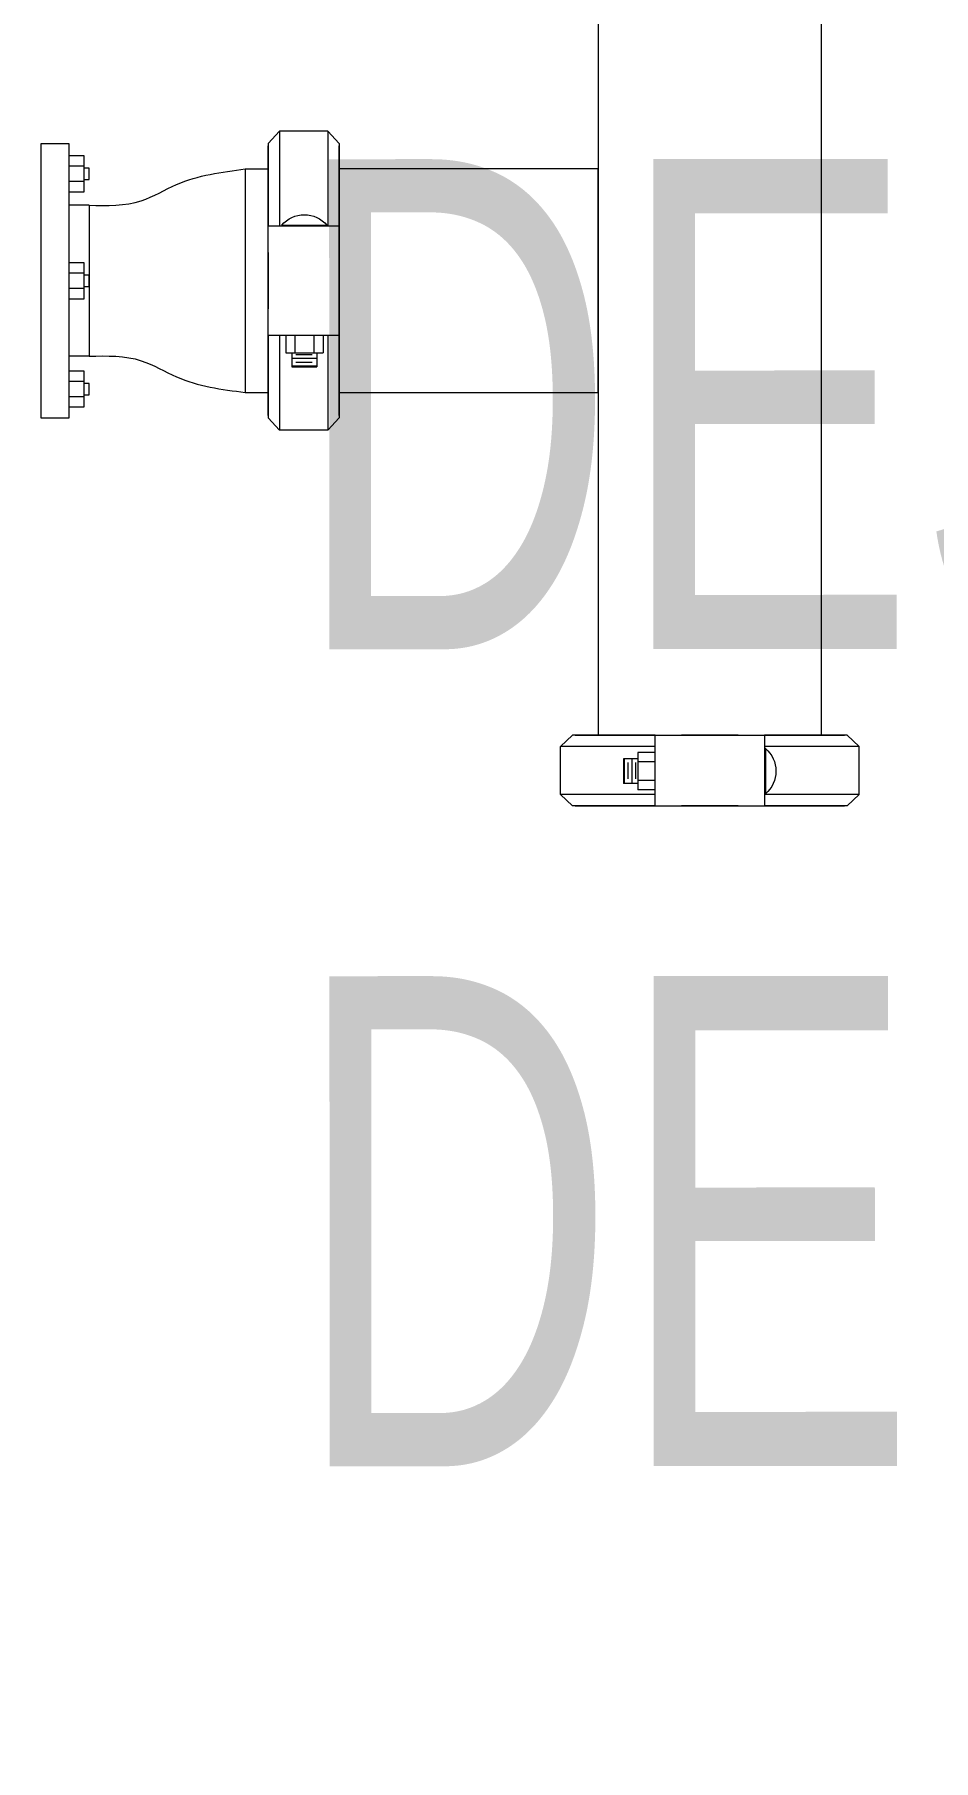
# Model space of a CAD drawing. Header units: millimetres. Extents: x 2085 to 2829, y 1347 to 1643.
# Drawn here: x 2160.337 to 2160.795, y 1610.129 to 1611.01 of the extents above; entities that cross this region are included whole.
import ezdxf
from ezdxf import colors
from ezdxf.entities.mleader import LeaderData, LeaderLine
from ezdxf.math import Vec2, Vec3

# ---------------------------------------------------------------- set-up
doc = ezdxf.new("R2010")
doc.units = ezdxf.units.MM
doc.layers.get('0').update_dxf_attribs({"color": 251, "lineweight": 9})
for name, color, linetype, lineweight in [('00-GTI-Acoples', 251, 'Continuous', 13), ('000 SOS 911 TEXTOS ACI', 7, 'Continuous', 9), ('A-SANITARIOS', 251, 'Continuous', 13)]:
    doc.layers.add(name, color=color, linetype=linetype, lineweight=lineweight)
doc.styles.add('PIPE', font='ARIALN.TTF', dxfattribs={"width": 0.8})

# ---------------------------------------------------------------- blocks, each defined once
blk = doc.blocks.new('A$C363a55df')
at = {"layer": '00-GTI-Acoples', "linetype": 'Continuous', "lineweight": 0, "extrusion": (3.83476e-17, -1, 0)}
for p, q in [((-27.1, 105), (-18.4, 114.3)), ((-18.4, 41.9), (-18.4, 114.3)), ((18.4, 114.3), (-18.4, 114.3)), ((18.4, 41.9), (18.4, 114.3)), ((27.1, 105), (18.4, 114.3)), ((-27.1, 41.9), (-27.1, 105)), ((27.1, 41.9), (27.1, 105)), ((-9, 66), (0.5, 66)), ((-9, 55.1), (-9, 66)), ((0.5, 66), (10, 66)), ((10, 55.1), (10, 66)), ((-13.8, 41.9), (-13.8, 55.1)), ((-13.8, 55.1), (-6.7, 55.1)), ((-6.7, 41.9), (-6.7, 55.1)), ((-6.7, 55.1), (7.7, 55.1)), ((7.7, 41.9), (7.7, 55.1)), ((7.7, 55.1), (14.9, 55.1)), ((14.9, 41.9), (14.9, 55.1)), ((-27.1, 41.9), (-27.1, 21.6)), ((-25.4, 41.9), (-27.1, 41.9)), ((-6.4, 41.9), (-25.4, 41.9)), ((7.4, 41.9), (-6.4, 41.9)), ((26.4, 41.9), (7.4, 41.9)), ((27.1, 41.9), (26.4, 41.9)), ((27.1, 41.9), (27.1, 21.6)), ((-27.1, -21.6), (-27.1, 21.6)), ((27.1, -21.6), (27.1, 21.6)), ((-27.1, -21.6), (-27.1, -41.9)), ((27.1, -21.6), (27.1, -41.9)), ((-27.1, -41.9), (-25.4, -41.9)), ((-27.1, -105), (-27.1, -41.9)), ((-25.4, -41.9), (-6.4, -41.9)), ((-18.4, -114.3), (-18.4, -41.9)), ((-16.8, -42.5), (-16.8, -41.9)), ((-16.8, -42.5), (17.8, -42.5)), ((-6.4, -41.9), (7.4, -41.9)), ((7.4, -41.9), (26.4, -41.9)), ((17.8, -42.5), (17.8, -41.9)), ((18.4, -114.3), (18.4, -41.9)), ((26.4, -41.9), (27.1, -41.9)), ((27.1, -105), (27.1, -41.9)), ((-27.1, -105), (-18.4, -114.3)), ((27.1, -105), (18.4, -114.3)), ((18.4, -114.3), (-18.4, -114.3))]:
    blk.add_line(p, q, dxfattribs=at)
at = {"layer": '00-GTI-Acoples', "linetype": 'Continuous', "lineweight": 0}
for p, q in [((-27.1, 103.1), (-27.1, -103.1)), ((27.1, 103.1), (27.1, -103.1)), ((10, 65.3), (-9, 65.3)), ((10, 59.5), (-9, 59.5)), ((6.5, 62.5), (-6, 62.5)), ((6.5, 56.7), (-6, 56.7))]:
    blk.add_line(p, q, dxfattribs=at)
blk.add_arc((0.5, -27.6), 22.9, 220.8756, 319.1244, dxfattribs=at)
blk = doc.blocks.new('BOMBAS-28.02.2025')
at = {"layer": 'A-SANITARIOS'}
for p, q in [((2.40902, -3.13346, 0), (2.42326, -3.13346, 0)), ((2.40902, -3.27357, 0), (2.40902, -3.13346, 0)), ((2.42326, -3.13346, 0), (2.42326, -3.27357, 0)), ((2.43101, -3.13989, 0), (2.42326, -3.13989, 0)), ((2.42326, -3.13989, 0), (2.42326, -3.1581, 0)), ((2.43101, -3.1581, 0), (2.43101, -3.13989, 0)), ((2.43101, -3.14512, 0), (2.42326, -3.14512, 0)), ((2.43101, -3.14512, 0), (2.42326, -3.14512, 0)), ((2.43358, -3.14609, 0), (2.43101, -3.14609, 0)), ((2.43358, -3.1519, 0), (2.43358, -3.14609, 0)), ((2.43101, -3.15291, 0), (2.42326, -3.15291, 0)), ((2.43101, -3.15291, 0), (2.42326, -3.15291, 0)), ((2.42326, -3.1581, 0), (2.43101, -3.1581, 0)), ((2.43101, -3.1519, 0), (2.43358, -3.1519, 0)), ((2.43101, -3.19446, 0), (2.42326, -3.19446, 0)), ((2.42326, -3.19446, 0), (2.42326, -3.21267, 0)), ((2.43101, -3.21267, 0), (2.43101, -3.19446, 0)), ((2.43101, -3.19968, 0), (2.42326, -3.19968, 0)), ((2.43101, -3.19968, 0), (2.42326, -3.19968, 0)), ((2.43358, -3.20066, 0), (2.43101, -3.20066, 0)), ((2.43358, -3.20647, 0), (2.43358, -3.20066, 0)), ((2.43101, -3.20748, 0), (2.42326, -3.20748, 0)), ((2.43101, -3.20748, 0), (2.42326, -3.20748, 0)), ((2.42326, -3.21267, 0), (2.43101, -3.21267, 0)), ((2.43101, -3.20647, 0), (2.43358, -3.20647, 0)), ((2.43101, -3.2497, 0), (2.42326, -3.2497, 0)), ((2.42326, -3.2497, 0), (2.42326, -3.26791, 0)), ((2.43101, -3.25493, 0), (2.42326, -3.25493, 0)), ((2.43101, -3.25493, 0), (2.42326, -3.25493, 0)), ((2.43101, -3.26791, 0), (2.43101, -3.2497, 0)), ((2.43358, -3.2559, 0), (2.43101, -3.2559, 0)), ((2.43358, -3.26171, 0), (2.43358, -3.2559, 0)), ((2.43101, -3.26272, 0), (2.42326, -3.26272, 0)), ((2.43101, -3.26272, 0), (2.42326, -3.26272, 0)), ((2.43101, -3.26171, 0), (2.43358, -3.26171, 0)), ((2.42326, -3.27357, 0), (2.40902, -3.27357, 0)), ((2.42326, -3.26791, 0), (2.43101, -3.26791, 0))]:
    blk.add_line(p, q, dxfattribs=at)
at = {"layer": 'A-SANITARIOS', "linetype": 'Continuous'}
for p, q in [((2.5132, -3.14651, 0), (2.5132, -3.26051, 0)), ((2.5132, -3.15351, 0), (2.5132, -3.25351, 0)), ((2.43358, -3.16501, 0), (2.42326, -3.16501, 0)), ((2.43358, -3.16501, 0), (2.42326, -3.16501, 0)), ((2.43358, -3.16501, 0), (2.43358, -3.24175, 0)), ((2.43358, -3.16501, 0), (2.43358, -3.24202, 0)), ((2.43358, -3.24202, 0), (2.42326, -3.24202, 0)), ((2.43358, -3.24202, 0), (2.42326, -3.24202, 0))]:
    blk.add_line(p, q, dxfattribs=at)
at = {"layer": 'A-SANITARIOS', "elevation": 0}
for points in [[(2.69318, -1.57172), (2.69318, -3.43531), (2.80718, -3.43531), (2.80718, -1.57172)], [(2.43101, -3.1519), (2.43358, -3.1519), (2.43358, -3.14609), (2.43101, -3.14609)], [(2.5132, -3.14651), (2.52497, -3.14651)], [(2.43101, -3.20647), (2.43358, -3.20647), (2.43358, -3.20066), (2.43101, -3.20066)], [(2.43101, -3.26171), (2.43358, -3.26171), (2.43358, -3.2559), (2.43101, -3.2559)], [(2.5132, -3.26051), (2.52497, -3.26051)]]:
    blk.add_lwpolyline(points, dxfattribs=at)
at = {"layer": 'A-SANITARIOS'}
for points, elevation in [([(2.40902, -3.13346), (2.42326, -3.13346), (2.42326, -3.27357), (2.40902, -3.27357)], 0.00004), ([(2.43101, -3.13989), (2.42326, -3.13989), (2.42326, -3.1581), (2.43101, -3.1581)], 0.00004), ([(2.69318, -3.26051), (2.69318, -3.14651), (2.56104, -3.14651), (2.56104, -3.26051)], 0), ([(2.43101, -3.19446), (2.42326, -3.19446), (2.42326, -3.21267), (2.43101, -3.21267)], 0.00004), ([(2.43101, -3.2497), (2.42326, -3.2497), (2.42326, -3.26791), (2.43101, -3.26791)], 0.00004)]:
    blk.add_lwpolyline(points, close=True, dxfattribs=dict(at, elevation=elevation))
at = {"layer": 'A-SANITARIOS', "linetype": 'Continuous'}
for points in [[(2.43358, -3.16501, 0), (2.46018, -3.16271, 0), (2.47818, -3.15443, 0), (2.5132, -3.14651, 0)], [(2.43358, -3.24202, 0), (2.46018, -3.24432, 0), (2.47818, -3.2526, 0), (2.5132, -3.26051, 0)]]:
    blk.add_spline(points, degree=3, dxfattribs=at)
at = {"layer": 'A-SANITARIOS', "linetype": 'Continuous', "lineweight": 0, "zscale": 0.0006666666666666666}
for p, xscale, yscale, rotation in [((2.54301, -3.20351, 0), -0.0006666666666666666, 0.0006666666666666666, 180), ((2.75018, -3.45334, 0), -0.0006666666666666678, 0.0006666666666666678, 90)]:
    blk.add_blockref('A$C363a55df', p, dxfattribs=dict(at, xscale=xscale, yscale=yscale, rotation=rotation))

msp = doc.modelspace()

# ---------------------------------------------------------------- leaders
at = {"layer": '000 SOS 911 TEXTOS ACI'}
ml = msp.add_multileader_mtext('Standard', dxfattribs=at)
ml.set_content('{\\H1.66667x;DESCARGA DE DRENAJE DE DE ACI %%C32 EN REJILLA }', color=256, style='PIPE')
ml.set_leader_properties(color=7)
ml.build(insert=Vec2(0, 0))
ml.multileader.update_dxf_attribs({"text_left_attachment_type": 2, "text_right_attachment_type": 2, "dogleg_length": 2, "arrow_head_size": 0.15})
ctx = ml.context
ctx.base_point, ctx.char_height, ctx.arrow_head_size, ctx.landing_gap_size, ctx.plane_origin, ctx.plane_x_axis, ctx.plane_y_axis = Vec3(2160.31824, 1610.61765), 0.15, 0.15, 0.15, Vec3(2157.27684, 1609.81494), Vec3(1, 0.000395), Vec3(-0.000395, 1)
ctx.left_attachment, ctx.right_attachment = 2, 2
notes = []
notes.append((ctx, [(1, (1, 1, 0), (2163.9169, 1610.61907), (-1, -0.000395), 0.14613, [(0, [(2163.9169, 1611.75208)], 0, [])])]))
ctx.mtext.insert, ctx.mtext.text_direction, ctx.mtext.rotation, ctx.mtext.width, ctx.mtext.defined_height, ctx.mtext.flow_direction = Vec3(2160.46811, 1610.94623), Vec3(1, 0.000395), 0.000395, 3.3765039, 0.55751, 5
ctx.mtext.has_bg_fill, ctx.mtext.bg_color, ctx.mtext.bg_scale_factor, ctx.mtext.bg_transparency, ctx.mtext.use_window_bg_color = 1, -1073741824, 2, 0, 1
for ctx, leaders in notes:
    for number, flags, end, landing, length, lines in leaders:
        leader = LeaderData()
        leader.index, (leader.has_last_leader_line, leader.has_dogleg_vector, leader.attachment_direction) = number, flags
        leader.last_leader_point, leader.dogleg_vector, leader.dogleg_length = Vec3(end), Vec3(landing), length
        for number, points, colour, breaks in lines:
            line = LeaderLine()
            line.index, line.vertices, line.color, line.breaks = number, Vec3.list(points), colors.encode_raw_color(colour), breaks
            leader.lines.append(line)
        ctx.leaders.append(leader)

# ---------------------------------------------------------------- next in the draw order: block references
msp.add_blockref('BOMBAS-28.02.2025', (2157.93096, 1614.08776))

doc.saveas('drawing.dxf')
